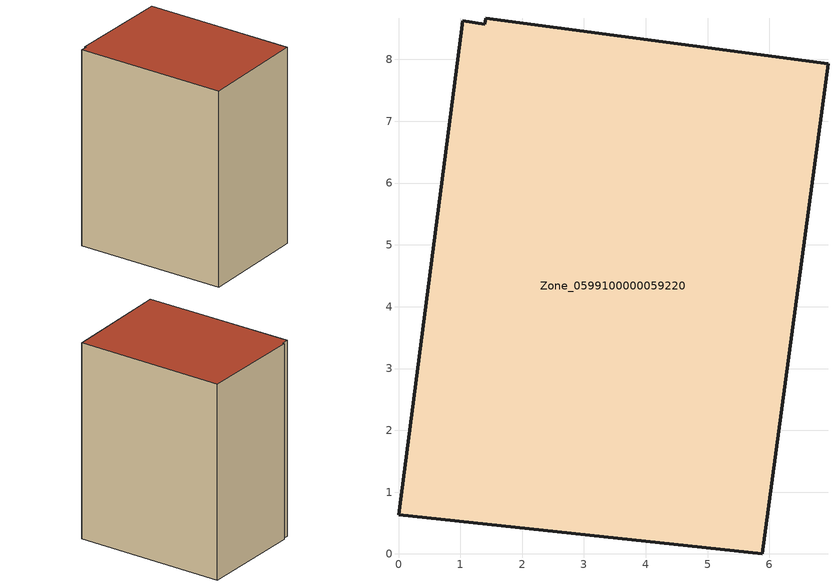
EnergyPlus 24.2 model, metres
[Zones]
Zone_0599100000059220
 floor ground (C_G): 1.41,8.67 6.95,7.93 5.88,0 0,0.63 1.04,8.62 1.4,8.57 z0
 wall outside (C_F): 5.88,0 6.95,7.93 1.41,8.67 1.4,8.57 1.04,8.62 0,0.63 5.88,0 z0:10.43
 roof outside (C_R): 6.95,7.93 1.41,8.67 1.4,8.57 1.04,8.62 0,0.63 5.88,0 z10.43
[BUILDING]
Pand.0599100000059220: North Axis=0; Terrain=City; Loads Convergence Tolerance Value=0.04; Temperature Convergence Tolerance Value=0.4; Solar Distribution=FullExterior; Maximum Number of Warmup Days=25; Minimum Number of Warmup Days=1
[Site:Location]
Rotterdam.The.Hague.AP_ZH_NLD Design_Conditions: Latitude=51.96; Longitude=4.45; Time Zone=1; Elevation=-4.5
[SITE:GROUNDTEMPERATURE:BUILDINGSURFACE]
18, 18, 18, 18, 18, 18, 18, 18, 18, 18, 18, 18
[MATERIAL] Thermal Absorptance=0.9; Solar Absorptance=0.7; Visible Absorptance=0.7
Name | Roughness | Thickness | Conductivity | Density | Specific Heat
G.TI.1946 | MediumSmooth | 0.15 | 1 | 540 | 1210
F.TI.1946 | Rough | 0.3 | 0.857143 | 1920 | 840
R.TI.1946 | MediumRough | 0.2 | 0.1 | 1500 | 1000
[CONSTRUCTION]
C_G: G.TI.1946
C_F: F.TI.1946
C_R: R.TI.1946
[ZONE]
Zone_0599100000059220: Type=1; Multiplier=1; Ceiling Height=Autocalculate; Volume=Autocalculate; Floor Area=autocalculate; Part of Total Floor Area=Yes
[ZONEINFILTRATION:DESIGNFLOWRATE]
Infil_Zone_0599100000059220: Zone or ZoneList or Space or SpaceList=Zone_0599100000059220; Schedule=AlwaysOn; Design Flow Rate Calculation Method=Flow/Area; Flow Rate per Floor Area=0.003; Constant Term Coefficient=1; Temperature Term Coefficient=0; Velocity Term Coefficient=0; Velocity Squared Term Coefficient=0
[HVACTEMPLATE:ZONE:IDEALLOADSAIRSYSTEM]
Zone_0599100000059220: Maximum Heating Supply Air Temperature=50; Minimum Cooling Supply Air Temperature=13; Maximum Heating Supply Air Humidity Ratio=0.0156; Minimum Cooling Supply Air Humidity Ratio=0.0077; Heating Limit=NoLimit; Cooling Limit=NoLimit; Dehumidification Control Type=ConstantSensibleHeatRatio; Cooling Sensible Heat Ratio=0.7; Dehumidification Setpoint=60; Humidification Control Type=None; Humidification Setpoint=30; Outdoor Air Method=None; Outdoor Air Flow Rate per Person=0.00944; Outdoor Air Flow Rate per Zone Floor Area=0; Outdoor Air Flow Rate per Zone=0; Demand Controlled Ventilation Type=None; Outdoor Air Economizer Type=NoEconomizer; Heat Recovery Type=None; Sensible Heat Recovery Effectiveness=0.7; Latent Heat Recovery Effectiveness=0.65
[ZONECONTROL:THERMOSTAT]
ThermostatControl_Zone_0599100000059220: Zone or ZoneList=Zone_0599100000059220; Control Type Schedule=DualSetpointControlType; Control 1=Thermostat_Zone_0599100000059220; Temperature Difference Between Cutout And Setpoint=0
[THERMOSTATSETPOINT:DUALSETPOINT]
Thermostat_Zone_0599100000059220: Heating Setpoint Temperature Schedule=HeatingSetpoint_Zone_0599100000059220; Cooling Setpoint Temperature Schedule=CoolingSetpoint_Zone_0599100000059220
[SCHEDULE:COMPACT]
HeatingSetpoint_Zone_0599100000059220: Through: 12/31, For: AllDays, Until: 24:00, 21
CoolingSetpoint_Zone_0599100000059220: Through: 12/31, For: AllDays, Until: 24:00, 24
DualSetpointControlType: Through: 12/31, For: AllDays, Until: 24:00, 4
AlwaysOn: Through: 12/31, For: AllDays, Until: 24:00, 1
